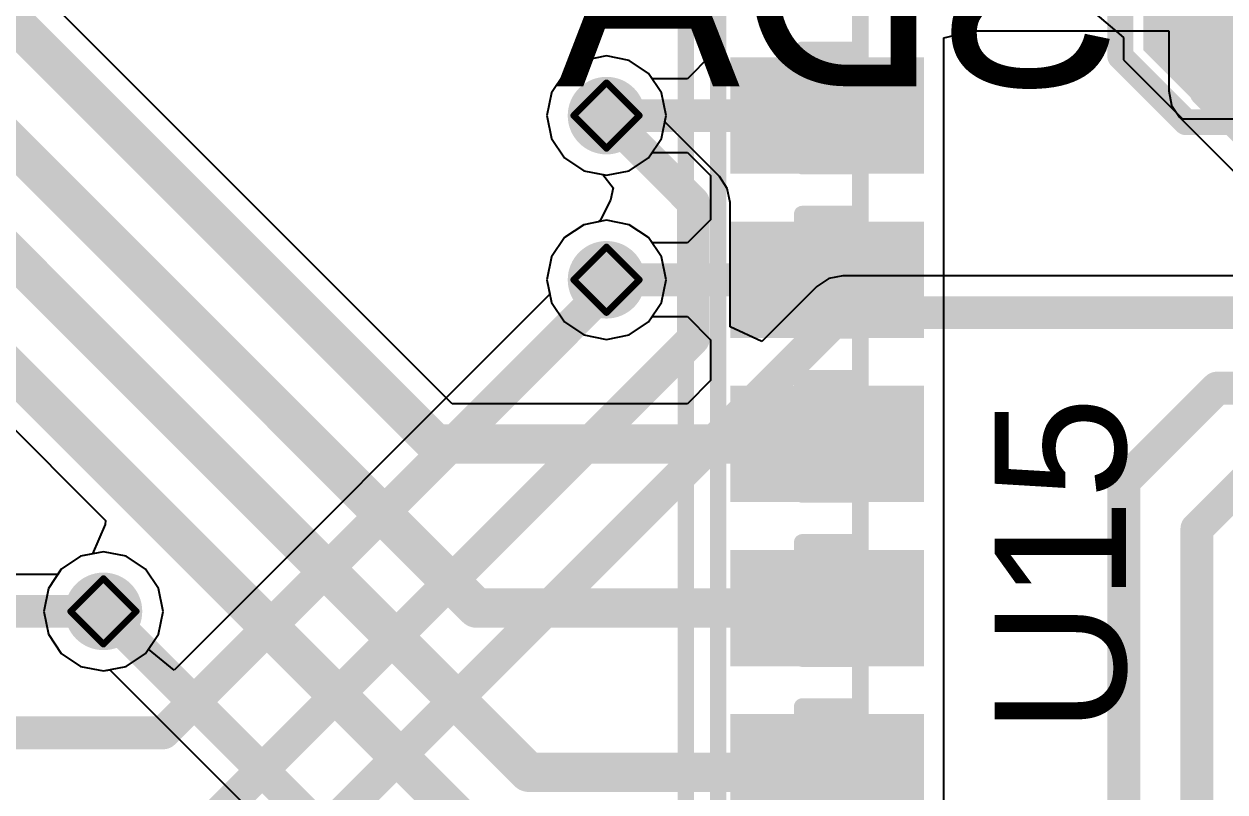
# Model space of a CAD drawing. Header units: millimetres. Extents: x -16 to 330, y -45 to 150.
# Drawn here: x 47.39 to 56.68, y 66.22 to 72.16 of the extents above; entities that cross this region are included whole.
import ezdxf

# ---------------------------------------------------------------- set-up
doc = ezdxf.new("R2010")
doc.units = ezdxf.units.MM
for name, color, linetype in [('BottomLayer', 5, 'Continuous'), ('BottomOverlay', 54, 'Continuous'), ('BottomPaste', 16, 'Continuous'), ('BottomSolder', 6, 'Continuous'), ('DrillDrawing', 1, 'Continuous'), ('Mechanical13', 56, 'Continuous'), ('MidLayer1', 16, 'Continuous'), ('MidLayer2', 76, 'Continuous'), ('TopLayer', 1, 'Continuous'), ('TopOverlay', 2, 'Continuous'), ('TopPaste', 8, 'Continuous'), ('TopSolder', 216, 'Continuous'), ('ViaHoleLayer', 16, 'Continuous')]:
    doc.layers.add(name, color=color, linetype=linetype)
doc.styles.add('Arial', font='arial.ttf', dxfattribs={"height": 0.2})

# ---------------------------------------------------------------- blocks, each defined once
blk = doc.blocks.new('41_SMD_M______58')
at = {"layer": 'TopLayer'}
for points in [[(8, 5.52), (9.5, 5.52), (9.5, 4.62), (8, 4.62)], [(8, 4.25), (9.5, 4.25), (9.5, 3.35), (8, 3.35)], [(8, 2.98), (9.5, 2.98), (9.5, 2.08), (8, 2.08)], [(8, 1.71), (9.5, 1.71), (9.5, 0.81), (8, 0.81)], [(8, 0.44), (9.5, 0.44), (9.5, -0.46), (8, -0.46)]]:
    blk.add_hatch(color=1, dxfattribs=at).paths.add_polyline_path(points)
at = {"layer": 'TopPaste'}
for points in [[(8, 5.52), (9.5, 5.52), (9.5, 4.62), (8, 4.62)], [(8, 4.25), (9.5, 4.25), (9.5, 3.35), (8, 3.35)], [(8, 2.98), (9.5, 2.98), (9.5, 2.08), (8, 2.08)], [(8, 1.71), (9.5, 1.71), (9.5, 0.81), (8, 0.81)], [(8, 0.44), (9.5, 0.44), (9.5, -0.46), (8, -0.46)]]:
    blk.add_hatch(color=8, dxfattribs=at).paths.add_polyline_path(points)
at = {"layer": 'TopSolder'}
for points in [[(8, 5.52), (9.5, 5.52), (9.5, 4.62), (8, 4.62)], [(8, 4.25), (9.5, 4.25), (9.5, 3.35), (8, 3.35)], [(8, 2.98), (9.5, 2.98), (9.5, 2.08), (8, 2.08)], [(8, 1.71), (9.5, 1.71), (9.5, 0.81), (8, 0.81)], [(8, 0.44), (9.5, 0.44), (9.5, -0.46), (8, -0.46)]]:
    blk.add_hatch(color=216, dxfattribs=at).paths.add_polyline_path(points)
blk = doc.blocks.new('T__________B_130')
at = {"layer": 'BottomLayer'}
blk.add_hatch(color=5, dxfattribs=at).paths.add_polyline_path([(0.381, 0.762), (-0.381, 0.762), (-0.762, 0.381), (-0.762, -0.381), (-0.381, -0.762), (0.381, -0.762), (0.762, -0.381), (0.762, 0.381)])
at = {"layer": 'BottomPaste'}
blk.add_hatch(color=16, dxfattribs=at).paths.add_polyline_path([(0.381, 0.762), (-0.381, 0.762), (-0.762, 0.381), (-0.762, -0.381), (-0.381, -0.762), (0.381, -0.762), (0.762, -0.381), (0.762, 0.381)])
at = {"layer": 'BottomSolder'}
blk.add_hatch(color=6, dxfattribs=at).paths.add_polyline_path([(0.381, 0.762), (-0.381, 0.762), (-0.762, 0.381), (-0.762, -0.381), (-0.381, -0.762), (0.381, -0.762), (0.762, -0.381), (0.762, 0.381)])
at = {"layer": 'BottomOverlay', "const_width": 0.2}
for points in [[(-0.4318, 0.9398), (-0.9398, 0.4318)], [(-0.4318, 0.9398), (0.4318, 0.9398)], [(-0.4318, 0.9398), (0.4318, 0.9398)], [(0.4318, 0.9398), (0.9398, 0.4318)], [(-0.9398, 0.4318), (-0.9398, -0.4318)], [(0.9398, 0.4318), (0.9398, -0.4318)], [(-0.9398, -0.4318), (-0.4318, -0.9398)], [(0.9398, -0.4318), (0.4318, -0.9398)], [(-0.4318, -0.9398), (0.4318, -0.9398)], [(-0.4318, -0.9398), (0.4318, -0.9398)]]:
    blk.add_lwpolyline(points, dxfattribs=at)
at = {"layer": 'BottomOverlay', "const_width": 0.1}
for points in [[(-0.4818, 0.9398, 1), (-0.3818, 0.9398, 1)], [(-0.4818, 0.9398, 1), (-0.3818, 0.9398, 1)], [(-0.4818, 0.9398, 1), (-0.3818, 0.9398, 1)], [(0.3818, 0.9398, 1), (0.4818, 0.9398, 1)], [(0.3818, 0.9398, 1), (0.4818, 0.9398, 1)], [(0.3818, 0.9398, 1), (0.4818, 0.9398, 1)], [(-0.9898, 0.4318, 1), (-0.8898, 0.4318, 1)], [(-0.9898, 0.4318, 1), (-0.8898, 0.4318, 1)], [(0.8898, 0.4318, 1), (0.9898, 0.4318, 1)], [(0.8898, 0.4318, 1), (0.9898, 0.4318, 1)], [(-0.9898, -0.4318, 1), (-0.8898, -0.4318, 1)], [(-0.9898, -0.4318, 1), (-0.8898, -0.4318, 1)], [(0.8898, -0.4318, 1), (0.9898, -0.4318, 1)], [(0.8898, -0.4318, 1), (0.9898, -0.4318, 1)], [(-0.4818, -0.9398, 1), (-0.3818, -0.9398, 1)], [(-0.4818, -0.9398, 1), (-0.3818, -0.9398, 1)], [(-0.4818, -0.9398, 1), (-0.3818, -0.9398, 1)], [(0.3818, -0.9398, 1), (0.4818, -0.9398, 1)], [(0.3818, -0.9398, 1), (0.4818, -0.9398, 1)], [(0.3818, -0.9398, 1), (0.4818, -0.9398, 1)]]:
    blk.add_lwpolyline(points, format="xyb", close=True, dxfattribs=at)

msp = doc.modelspace()

# ---------------------------------------------------------------- hatches: boundary and pattern name
at = {"layer": 'BottomLayer'}
h = msp.add_hatch(color=5, dxfattribs=at)
edge = h.paths.add_edge_path()
edge.add_arc((51.8922, 71.45), 0.3, 0, 360)
h = msp.add_hatch(color=5, dxfattribs=at)
edge = h.paths.add_edge_path()
edge.add_arc((51.8922, 70.18), 0.3, 0, 360)
h = msp.add_hatch(color=5, dxfattribs=at)
edge = h.paths.add_edge_path()
edge.add_arc((48, 67.6148), 0.3, 0, 360)
at = {"layer": 'BottomSolder'}
h = msp.add_hatch(color=6, dxfattribs=at)
edge = h.paths.add_edge_path()
edge.add_arc((51.8922, 71.45), 0.15, 0, 360)
h = msp.add_hatch(color=6, dxfattribs=at)
edge = h.paths.add_edge_path()
edge.add_arc((51.8922, 70.18), 0.15, 0, 360)
h = msp.add_hatch(color=6, dxfattribs=at)
edge = h.paths.add_edge_path()
edge.add_arc((48, 67.6148), 0.15, 0, 360)
at = {"layer": 'MidLayer1'}
h = msp.add_hatch(color=16, dxfattribs=at)
edge = h.paths.add_edge_path()
edge.add_arc((51.8922, 71.45), 0.3, 0, 360)
h = msp.add_hatch(color=16, dxfattribs=at)
edge = h.paths.add_edge_path()
edge.add_arc((51.8922, 70.18), 0.3, 0, 360)
h = msp.add_hatch(color=16, dxfattribs=at)
edge = h.paths.add_edge_path()
edge.add_arc((48, 67.6148), 0.3, 0, 360)
at = {"layer": 'MidLayer2'}
h = msp.add_hatch(color=76, dxfattribs=at)
edge = h.paths.add_edge_path()
edge.add_arc((51.8922, 71.45), 0.3, 0, 360)
h = msp.add_hatch(color=76, dxfattribs=at)
edge = h.paths.add_edge_path()
edge.add_arc((51.8922, 70.18), 0.3, 0, 360)
h = msp.add_hatch(color=76, dxfattribs=at)
edge = h.paths.add_edge_path()
edge.add_arc((48, 67.6148), 0.3, 0, 360)
at = {"layer": 'TopLayer'}
h = msp.add_hatch(color=1, dxfattribs=at)
edge = h.paths.add_edge_path()
edge.add_arc((51.8922, 71.45), 0.3, 0, 360)
h = msp.add_hatch(color=1, dxfattribs=at)
edge = h.paths.add_edge_path()
edge.add_arc((51.8922, 70.18), 0.3, 0, 360)
h = msp.add_hatch(color=1, dxfattribs=at)
edge = h.paths.add_edge_path()
edge.add_arc((48, 67.6148), 0.3, 0, 360)
at = {"layer": 'TopSolder'}
h = msp.add_hatch(color=216, dxfattribs=at)
edge = h.paths.add_edge_path()
edge.add_arc((51.8922, 71.45), 0.15, 0, 360)
h = msp.add_hatch(color=216, dxfattribs=at)
edge = h.paths.add_edge_path()
edge.add_arc((51.8922, 70.18), 0.15, 0, 360)
h = msp.add_hatch(color=216, dxfattribs=at)
edge = h.paths.add_edge_path()
edge.add_arc((48, 67.6148), 0.15, 0, 360)
at = {"layer": 'ViaHoleLayer'}
h = msp.add_hatch(color=16, dxfattribs=at)
edge = h.paths.add_edge_path()
edge.add_arc((51.8922, 71.45), 0.15, 0, 360)
h = msp.add_hatch(color=16, dxfattribs=at)
edge = h.paths.add_edge_path()
edge.add_arc((51.8922, 70.18), 0.15, 0, 360)
h = msp.add_hatch(color=16, dxfattribs=at)
edge = h.paths.add_edge_path()
edge.add_arc((48, 67.6148), 0.15, 0, 360)

# ---------------------------------------------------------------- linework, layer by layer
at = {"layer": 'BottomLayer'}
for p, q in [((55.6514, 72.2589), (55.8928, 72.0552)), ((55.8928, 72.0552), (55.8928, 71.882)), ((51.7157, 71.8762), (51.566, 71.7762)), ((51.8922, 71.9113), (51.7157, 71.8762)), ((52.0687, 71.8762), (51.8922, 71.9113)), ((52.2183, 71.7762), (52.0687, 71.8762)), ((55.8928, 71.882), (56.35, 71.4248)), ((51.566, 71.7762), (51.466, 71.6265)), ((52.3183, 71.6265), (52.2183, 71.7762)), ((51.466, 71.6265), (51.4309, 71.45)), ((52.3534, 71.45), (52.3183, 71.6265)), ((51.4309, 71.45), (51.466, 71.2735)), ((52.3438, 71.4013), (52.3534, 71.45)), ((52.7653, 70.9798), (52.3438, 71.4013)), ((56.35, 71.4248), (57.2644, 71.4248)), ((51.466, 71.2735), (51.566, 71.1238)), ((51.566, 71.1238), (51.7157, 71.0238)), ((51.7157, 71.0238), (51.8646, 70.9942)), ((51.8646, 70.9942), (51.9433, 70.8901)), ((52.827, 70.8873), (52.7653, 70.9798)), ((52.7653, 70.9798), (52.7653, 70.9798)), ((51.9433, 70.8901), (51.9241, 70.7966)), ((52.8487, 70.7783), (52.827, 70.8873)), ((51.9241, 70.7966), (51.8446, 70.6445)), ((52.8487, 69.816), (52.8487, 70.7783)), ((52.8487, 70.7783), (52.8487, 70.7783)), ((51.8273, 70.6284), (51.7157, 70.6062)), ((51.8446, 70.6445), (51.8273, 70.6284)), ((51.7157, 70.6062), (51.566, 70.5062)), ((51.566, 70.5062), (51.466, 70.3565)), ((51.466, 70.3565), (51.4309, 70.18)), ((51.4309, 70.18), (51.4532, 70.0679)), ((53.612, 70.1894), (53.5196, 70.1276)), ((53.721, 70.2111), (53.612, 70.1894)), ((67.9154, 70.2111), (53.721, 70.2111)), ((53.721, 70.2111), (53.721, 70.2111)), ((51.4532, 70.0679), (48.5464, 67.1611)), ((53.5195, 70.1276), (53.0938, 69.7019)), ((53.5196, 70.1276), (53.5195, 70.1276)), ((53.0938, 69.7019), (52.8487, 69.816)), ((47.8235, 68.041), (47.6738, 67.941)), ((48, 68.0761), (47.8235, 68.041)), ((48.1765, 68.041), (48, 68.0761)), ((48.3261, 67.941), (48.1765, 68.041)), ((47.6738, 67.941), (47.6462, 67.8997)), ((48.4261, 67.7913), (48.3261, 67.941)), ((47.6462, 67.8997), (39.0019, 67.8997)), ((48.4612, 67.6148), (48.4261, 67.7913)), ((48.4261, 67.4383), (48.4612, 67.6148)), ((48.3491, 67.323), (48.4261, 67.4383)), ((48.5464, 67.1611), (48.3491, 67.323))]:
    msp.add_line(p, q, dxfattribs=at)
at = {"layer": 'BottomLayer', "const_width": 0.254}
for points in [[(51.8922, 71.45), (52.5639, 70.7783)], [(52.5639, 69.7234), (52.5639, 70.7783)], [(51.8922, 70.104), (51.8922, 70.18)], [(48.4632, 66.675), (51.8922, 70.104)], [(48.8483, 65.0535), (53.721, 69.9262)], [(53.721, 69.9262), (68.0334, 69.9262)], [(48.6264, 65.786), (52.5639, 69.7234)], [(55.8951, 68.6205), (56.6166, 69.342)], [(56.6166, 69.342), (67.9701, 69.342)], [(56.4601, 68.2542), (57.0221, 68.8161)], [(55.8951, 63.7607), (55.8951, 68.6205)], [(56.4601, 63.3943), (56.4601, 68.2542)], [(34.4678, 67.6148), (48, 67.6148)], [(34.4678, 66.675), (48.4632, 66.675)]]:
    msp.add_lwpolyline(points, dxfattribs=at)
at = {"layer": 'BottomLayer', "const_width": 0.127}
for points in [[(51.8287, 71.45, 1), (51.9557, 71.45, 1)], [(52.5004, 70.7783, 1), (52.6274, 70.7783, 1)], [(52.5004, 70.7783, 1), (52.6274, 70.7783, 1)], [(51.8287, 70.18, 1), (51.9557, 70.18, 1)], [(51.8287, 70.104, 1), (51.9557, 70.104, 1)], [(51.8287, 70.104, 1), (51.9557, 70.104, 1)], [(53.6575, 69.9262, 1), (53.7845, 69.9262, 1)], [(53.6575, 69.9262, 1), (53.7845, 69.9262, 1)], [(52.5004, 69.7234, 1), (52.6274, 69.7234, 1)], [(52.5004, 69.7234, 1), (52.6274, 69.7234, 1)], [(56.5531, 69.342, 1), (56.6801, 69.342, 1)], [(56.5531, 69.342, 1), (56.6801, 69.342, 1)], [(55.8316, 68.6205, 1), (55.9586, 68.6205, 1)], [(55.8316, 68.6205, 1), (55.9586, 68.6205, 1)], [(56.3966, 68.2542, 1), (56.5236, 68.2542, 1)], [(56.3966, 68.2542, 1), (56.5236, 68.2542, 1)], [(47.9365, 67.6148, 1), (48.0635, 67.6148, 1)], [(48.3997, 66.675, 1), (48.5267, 66.675, 1)], [(48.3997, 66.675, 1), (48.5267, 66.675, 1)]]:
    msp.add_lwpolyline(points, format="xyb", close=True, dxfattribs=at)
at = {"layer": 'DrillDrawing', "const_width": 0.0508}
for points in [[(51.6382, 71.45), (51.8922, 71.704)], [(51.8922, 71.704), (52.1462, 71.45)], [(51.6382, 71.45), (51.8922, 71.196)], [(51.8922, 71.196), (52.1462, 71.45)], [(51.6382, 70.18), (51.8922, 70.434)], [(51.8922, 70.434), (52.1462, 70.18)], [(51.6382, 70.18), (51.8922, 69.926)], [(51.8922, 69.926), (52.1462, 70.18)], [(47.746, 67.6148), (48, 67.8688)], [(48, 67.8688), (48.254, 67.6148)], [(47.746, 67.6148), (48, 67.3608)], [(48, 67.3608), (48.254, 67.6148)]]:
    msp.add_lwpolyline(points, dxfattribs=at)
at = {"layer": 'DrillDrawing', "const_width": 0.0254}
for points in [[(51.8795, 71.704, 1), (51.9049, 71.704, 1)], [(51.8795, 71.704, 1), (51.9049, 71.704, 1)], [(51.6255, 71.45, 1), (51.6509, 71.45, 1)], [(51.6255, 71.45, 1), (51.6509, 71.45, 1)], [(52.1335, 71.45, 1), (52.1589, 71.45, 1)], [(52.1335, 71.45, 1), (52.1589, 71.45, 1)], [(51.8795, 71.196, 1), (51.9049, 71.196, 1)], [(51.8795, 71.196, 1), (51.9049, 71.196, 1)], [(51.8795, 70.434, 1), (51.9049, 70.434, 1)], [(51.8795, 70.434, 1), (51.9049, 70.434, 1)], [(51.6255, 70.18, 1), (51.6509, 70.18, 1)], [(51.6255, 70.18, 1), (51.6509, 70.18, 1)], [(52.1335, 70.18, 1), (52.1589, 70.18, 1)], [(52.1335, 70.18, 1), (52.1589, 70.18, 1)], [(51.8795, 69.926, 1), (51.9049, 69.926, 1)], [(51.8795, 69.926, 1), (51.9049, 69.926, 1)], [(47.9873, 67.8688, 1), (48.0127, 67.8688, 1)], [(47.9873, 67.8688, 1), (48.0127, 67.8688, 1)], [(47.7333, 67.6148, 1), (47.7587, 67.6148, 1)], [(47.7333, 67.6148, 1), (47.7587, 67.6148, 1)], [(48.2413, 67.6148, 1), (48.2667, 67.6148, 1)], [(48.2413, 67.6148, 1), (48.2667, 67.6148, 1)], [(47.9873, 67.3608, 1), (48.0127, 67.3608, 1)], [(47.9873, 67.3608, 1), (48.0127, 67.3608, 1)]]:
    msp.add_lwpolyline(points, format="xyb", close=True, dxfattribs=at)
at = {"layer": 'Mechanical13', "const_width": 0.127}
for points in [[(52.5062, 58.6088), (52.5062, 75.7088)], [(52.7562, 58.6088), (52.7562, 75.7088)], [(53.8562, 71.9673), (53.8562, 72.3203)], [(53.4062, 71.9588), (53.8562, 71.9588)], [(53.4062, 71.0588), (53.4062, 71.9588)], [(53.8562, 71.7838), (53.8562, 71.9588)], [(53.8562, 71.0588), (53.8562, 71.2338)], [(53.4062, 71.0588), (53.8562, 71.0588)], [(53.8562, 70.6889), (53.8562, 71.0588)], [(53.4062, 70.6888), (53.8562, 70.6888)], [(53.4062, 69.7888), (53.4062, 70.6888)], [(53.8562, 70.5138), (53.8562, 70.6888)], [(53.8562, 69.7888), (53.8562, 69.9638)], [(53.4062, 69.7888), (53.8562, 69.7888)], [(53.8562, 69.4189), (53.8562, 69.7888)], [(53.4062, 69.4188), (53.8562, 69.4188)], [(53.4062, 68.5188), (53.4062, 69.4188)], [(53.8562, 69.2438), (53.8562, 69.4188)], [(53.8562, 68.5188), (53.8562, 68.6938)], [(53.4062, 68.5188), (53.8562, 68.5188)], [(53.8562, 68.1563), (53.8562, 68.5114)], [(53.4062, 68.1488), (53.8562, 68.1488)], [(53.4062, 67.2488), (53.4062, 68.1488)], [(53.8562, 67.9738), (53.8562, 68.1488)], [(53.8562, 66.7038), (53.8562, 67.4238)], [(53.4062, 67.2488), (53.8562, 67.2488)], [(53.4062, 66.8788), (53.8562, 66.8788)], [(53.4062, 65.9788), (53.4062, 66.8788)]]:
    msp.add_lwpolyline(points, dxfattribs=at)
at = {"layer": 'Mechanical13', "const_width": 0.0635}
for points in [[(53.3745, 71.9588, 1), (53.438, 71.9588, 1)], [(53.3745, 71.9588, 1), (53.438, 71.9588, 1)], [(53.8245, 71.9673, 1), (53.888, 71.9673, 1)], [(53.8245, 71.9588, 1), (53.888, 71.9588, 1)], [(53.8245, 71.9588, 1), (53.888, 71.9588, 1)], [(53.8245, 71.8038, 1), (53.888, 71.8038, 1)], [(53.8245, 71.7838, 1), (53.888, 71.7838, 1)], [(53.8245, 71.7838, 1), (53.888, 71.7838, 1)], [(53.8245, 71.2338, 1), (53.888, 71.2338, 1)], [(53.8245, 71.2338, 1), (53.888, 71.2338, 1)], [(53.8245, 71.2138, 1), (53.888, 71.2138, 1)], [(53.3745, 71.0588, 1), (53.438, 71.0588, 1)], [(53.3745, 71.0588, 1), (53.438, 71.0588, 1)], [(53.8245, 71.0588, 1), (53.888, 71.0588, 1)], [(53.8245, 71.0588, 1), (53.888, 71.0588, 1)], [(53.8245, 71.0588, 1), (53.888, 71.0588, 1)], [(53.3745, 70.6888, 1), (53.438, 70.6888, 1)], [(53.3745, 70.6888, 1), (53.438, 70.6888, 1)], [(53.8245, 70.6889, 1), (53.888, 70.6889, 1)], [(53.8245, 70.6888, 1), (53.888, 70.6888, 1)], [(53.8245, 70.6888, 1), (53.888, 70.6888, 1)], [(53.8245, 70.5338, 1), (53.888, 70.5338, 1)], [(53.8245, 70.5138, 1), (53.888, 70.5138, 1)], [(53.8245, 70.5138, 1), (53.888, 70.5138, 1)], [(53.8245, 69.9638, 1), (53.888, 69.9638, 1)], [(53.8245, 69.9638, 1), (53.888, 69.9638, 1)], [(53.8245, 69.9438, 1), (53.888, 69.9438, 1)], [(53.3745, 69.7888, 1), (53.438, 69.7888, 1)], [(53.3745, 69.7888, 1), (53.438, 69.7888, 1)], [(53.8245, 69.7888, 1), (53.888, 69.7888, 1)], [(53.8245, 69.7888, 1), (53.888, 69.7888, 1)], [(53.8245, 69.7888, 1), (53.888, 69.7888, 1)], [(53.3745, 69.4188, 1), (53.438, 69.4188, 1)], [(53.3745, 69.4188, 1), (53.438, 69.4188, 1)], [(53.8245, 69.4189, 1), (53.888, 69.4189, 1)], [(53.8245, 69.4188, 1), (53.888, 69.4188, 1)], [(53.8245, 69.4188, 1), (53.888, 69.4188, 1)], [(53.8245, 69.2638, 1), (53.888, 69.2638, 1)], [(53.8245, 69.2438, 1), (53.888, 69.2438, 1)], [(53.8245, 69.2438, 1), (53.888, 69.2438, 1)], [(53.8245, 68.6938, 1), (53.888, 68.6938, 1)], [(53.8245, 68.6938, 1), (53.888, 68.6938, 1)], [(53.8245, 68.6738, 1), (53.888, 68.6738, 1)], [(53.3745, 68.5188, 1), (53.438, 68.5188, 1)], [(53.3745, 68.5188, 1), (53.438, 68.5188, 1)], [(53.8245, 68.5188, 1), (53.888, 68.5188, 1)], [(53.8245, 68.5188, 1), (53.888, 68.5188, 1)], [(53.8245, 68.5114, 1), (53.888, 68.5114, 1)], [(53.3745, 68.1488, 1), (53.438, 68.1488, 1)], [(53.3745, 68.1488, 1), (53.438, 68.1488, 1)], [(53.8245, 68.1563, 1), (53.888, 68.1563, 1)], [(53.8245, 68.1488, 1), (53.888, 68.1488, 1)], [(53.8245, 68.1488, 1), (53.888, 68.1488, 1)], [(53.8245, 67.9938, 1), (53.888, 67.9938, 1)], [(53.8245, 67.9738, 1), (53.888, 67.9738, 1)], [(53.8245, 67.9738, 1), (53.888, 67.9738, 1)], [(53.8245, 67.4238, 1), (53.888, 67.4238, 1)], [(53.8245, 67.4238, 1), (53.888, 67.4238, 1)], [(53.8245, 67.4038, 1), (53.888, 67.4038, 1)], [(53.3745, 67.2488, 1), (53.438, 67.2488, 1)], [(53.3745, 67.2488, 1), (53.438, 67.2488, 1)], [(53.8245, 67.2488, 1), (53.888, 67.2488, 1)], [(53.3745, 66.8788, 1), (53.438, 66.8788, 1)], [(53.3745, 66.8788, 1), (53.438, 66.8788, 1)], [(53.8245, 66.8788, 1), (53.888, 66.8788, 1)], [(53.8245, 66.7238, 1), (53.888, 66.7238, 1)], [(53.8245, 66.7038, 1), (53.888, 66.7038, 1)], [(53.8245, 66.7038, 1), (53.888, 66.7038, 1)]]:
    msp.add_lwpolyline(points, format="xyb", close=True, dxfattribs=at)
at = {"layer": 'Mechanical13', "const_width": 0.127}
for points in [[(53.8562, 71.2138, -1), (53.8562, 71.8038)], [(53.8562, 71.2338, -1), (53.8562, 71.7838)], [(53.8562, 69.9438, -1), (53.8562, 70.5338)], [(53.8562, 69.9638, -1), (53.8562, 70.5138)], [(53.8562, 68.6738, -1), (53.8562, 69.2638)], [(53.8562, 68.6938, -1), (53.8562, 69.2438)], [(53.8562, 67.4038, -1), (53.8562, 67.9938)], [(53.8562, 67.4238, -1), (53.8562, 67.9738)], [(53.8562, 66.1338, -1), (53.8562, 66.7238)], [(53.8562, 66.1538, -1), (53.8562, 66.7038)]]:
    msp.add_lwpolyline(points, format="xyb", dxfattribs=at)
at = {"layer": 'MidLayer1'}
for p, q in [((51.7157, 71.8762), (51.566, 71.7762)), ((51.8922, 71.9113), (51.7157, 71.8762)), ((52.0687, 71.8762), (51.8922, 71.9113)), ((52.2183, 71.7762), (52.0687, 71.8762)), ((51.566, 71.7762), (51.466, 71.6265)), ((52.3183, 71.6265), (52.2183, 71.7762)), ((51.466, 71.6265), (51.4309, 71.45)), ((52.3534, 71.45), (52.3183, 71.6265)), ((51.4309, 71.45), (51.466, 71.2735)), ((52.3183, 71.2735), (52.3534, 71.45)), ((51.466, 71.2735), (51.566, 71.1238)), ((52.2183, 71.1238), (52.3183, 71.2735)), ((51.566, 71.1238), (51.7157, 71.0238)), ((52.0687, 71.0238), (52.2183, 71.1238)), ((51.7157, 71.0238), (51.8922, 70.9887)), ((51.8922, 70.9887), (52.0687, 71.0238)), ((51.8922, 70.6413), (51.7157, 70.6062)), ((52.0687, 70.6062), (51.8922, 70.6413)), ((51.7157, 70.6062), (51.566, 70.5062)), ((52.2183, 70.5062), (52.0687, 70.6062)), ((51.566, 70.5062), (51.466, 70.3565)), ((52.3183, 70.3565), (52.2183, 70.5062)), ((51.466, 70.3565), (51.4309, 70.18)), ((52.3534, 70.18), (52.3183, 70.3565)), ((51.4309, 70.18), (51.466, 70.0035)), ((52.3183, 70.0035), (52.3534, 70.18)), ((51.466, 70.0035), (51.566, 69.8538)), ((52.2183, 69.8538), (52.3183, 70.0035)), ((51.566, 69.8538), (51.7157, 69.7538)), ((52.0687, 69.7538), (52.2183, 69.8538)), ((51.7157, 69.7538), (51.8922, 69.7187)), ((51.8922, 69.7187), (52.0687, 69.7538)), ((47.8235, 68.041), (47.6738, 67.941)), ((48, 68.0761), (47.8235, 68.041)), ((48.1765, 68.041), (48, 68.0761)), ((48.3261, 67.941), (48.1765, 68.041)), ((47.6738, 67.941), (47.5738, 67.7913)), ((48.4261, 67.7913), (48.3261, 67.941)), ((47.5738, 67.7913), (47.5387, 67.6148)), ((48.4612, 67.6148), (48.4261, 67.7913)), ((47.5387, 67.6148), (47.5738, 67.4383)), ((48.4261, 67.4383), (48.4612, 67.6148)), ((47.5738, 67.4383), (47.6738, 67.2886)), ((48.3261, 67.2886), (48.4261, 67.4383)), ((47.6738, 67.2886), (47.8235, 67.1887)), ((48.1765, 67.1887), (48.3261, 67.2886)), ((47.8235, 67.1887), (48, 67.1535)), ((48, 67.1535), (48.1765, 67.1887))]:
    msp.add_line(p, q, dxfattribs=at)
at = {"layer": 'MidLayer2'}
for p, q in [((51.7157, 71.8762), (51.566, 71.7762)), ((51.8922, 71.9113), (51.7157, 71.8762)), ((52.0687, 71.8762), (51.8922, 71.9113)), ((52.2183, 71.7762), (52.0687, 71.8762)), ((51.566, 71.7762), (51.466, 71.6265)), ((52.3183, 71.6265), (52.2183, 71.7762)), ((51.466, 71.6265), (51.4309, 71.45)), ((52.3534, 71.45), (52.3183, 71.6265)), ((51.4309, 71.45), (51.466, 71.2735)), ((52.3183, 71.2735), (52.3534, 71.45)), ((51.466, 71.2735), (51.566, 71.1238)), ((52.2183, 71.1238), (52.3183, 71.2735)), ((51.566, 71.1238), (51.7157, 71.0238)), ((52.0687, 71.0238), (52.2183, 71.1238)), ((51.7157, 71.0238), (51.8922, 70.9887)), ((51.8922, 70.9887), (52.0687, 71.0238)), ((51.8922, 70.6413), (51.7157, 70.6062)), ((52.0687, 70.6062), (51.8922, 70.6413)), ((51.7157, 70.6062), (51.566, 70.5062)), ((52.2183, 70.5062), (52.0687, 70.6062)), ((51.566, 70.5062), (51.466, 70.3565)), ((52.3183, 70.3565), (52.2183, 70.5062)), ((51.466, 70.3565), (51.4309, 70.18)), ((52.3534, 70.18), (52.3183, 70.3565)), ((51.4309, 70.18), (51.466, 70.0035)), ((52.3183, 70.0035), (52.3534, 70.18)), ((51.466, 70.0035), (51.566, 69.8538)), ((52.2183, 69.8538), (52.3183, 70.0035)), ((51.566, 69.8538), (51.7157, 69.7538)), ((52.0687, 69.7538), (52.2183, 69.8538)), ((51.7157, 69.7538), (51.8922, 69.7187)), ((51.8922, 69.7187), (52.0687, 69.7538)), ((47.8235, 68.041), (47.6738, 67.941)), ((48, 68.0761), (47.8235, 68.041)), ((48.1765, 68.041), (48, 68.0761)), ((48.3261, 67.941), (48.1765, 68.041)), ((47.6738, 67.941), (47.5738, 67.7913)), ((48.4261, 67.7913), (48.3261, 67.941)), ((47.5738, 67.7913), (47.5387, 67.6148)), ((48.4612, 67.6148), (48.4261, 67.7913)), ((47.5387, 67.6148), (47.5738, 67.4383)), ((48.4261, 67.4383), (48.4612, 67.6148)), ((47.5738, 67.4383), (47.6738, 67.2886)), ((48.3261, 67.2886), (48.4261, 67.4383)), ((47.6738, 67.2886), (47.8235, 67.1887)), ((48.1765, 67.1887), (48.3261, 67.2886)), ((47.8235, 67.1887), (48, 67.1535)), ((48, 67.1535), (48.1765, 67.1887))]:
    msp.add_line(p, q, dxfattribs=at)
at = {"layer": 'TopLayer'}
for p, q in [((50.6985, 69.2208), (46.7254, 73.194)), ((52.685, 72.27), (52.6976, 72.0212)), ((52.6976, 72.0212), (52.6976, 71.9145)), ((54.5024, 72.0524), (54.7346, 72.105)), ((54.5024, 71.0364), (54.5024, 72.0524)), ((54.7346, 72.105), (56.2428, 72.105)), ((56.2428, 72.105), (56.2428, 71.6407)), ((51.7157, 71.8762), (51.566, 71.7762)), ((51.8922, 71.9113), (51.7157, 71.8762)), ((52.0687, 71.8762), (51.8922, 71.9113)), ((52.2183, 71.7762), (52.0687, 71.8762)), ((52.6976, 71.9145), (52.518, 71.7349)), ((51.566, 71.7762), (51.466, 71.6265)), ((52.2459, 71.7349), (52.2183, 71.7762)), ((52.518, 71.7349), (52.2459, 71.7349)), ((51.466, 71.6265), (51.4309, 71.45)), ((56.2428, 71.6407), (56.2428, 71.6407)), ((56.2428, 71.6407), (56.2645, 71.5317)), ((56.2645, 71.5317), (56.3263, 71.4393)), ((51.4309, 71.45), (51.466, 71.2735)), ((56.3263, 71.4393), (56.7961, 70.9694)), ((51.466, 71.2735), (51.566, 71.1238)), ((51.566, 71.1238), (51.7157, 71.0238)), ((52.0687, 71.0238), (52.2183, 71.1238)), ((52.2183, 71.1238), (52.2459, 71.1651)), ((52.2459, 71.1651), (52.518, 71.1651)), ((52.518, 71.1651), (52.6976, 70.9855)), ((51.7157, 71.0238), (51.8922, 70.9887)), ((51.8922, 70.9887), (52.0687, 71.0238)), ((54.5024, 70.7824), (54.5024, 71.0364)), ((52.6976, 70.9855), (52.6976, 70.6445)), ((54.5024, 70.5936), (54.5024, 70.7824)), ((51.8922, 70.6413), (51.7157, 70.6062)), ((52.0687, 70.6062), (51.8922, 70.6413)), ((52.6976, 70.6445), (52.518, 70.4649)), ((51.7157, 70.6062), (51.566, 70.5062)), ((52.2183, 70.5062), (52.0687, 70.6062)), ((54.5024, 69.7664), (54.5024, 70.5936)), ((51.566, 70.5062), (51.466, 70.3565)), ((52.2459, 70.4649), (52.2183, 70.5062)), ((52.518, 70.4649), (52.2459, 70.4649)), ((51.466, 70.3565), (51.4309, 70.18)), ((46.16, 70.1742), (48.0158, 68.3185)), ((51.4309, 70.18), (51.466, 70.0035)), ((51.466, 70.0035), (51.566, 69.8538)), ((52.2183, 69.8538), (52.2459, 69.8951)), ((52.2459, 69.8951), (52.518, 69.8951)), ((52.518, 69.8951), (52.6976, 69.7155)), ((51.566, 69.8538), (51.7157, 69.7538)), ((52.0687, 69.7538), (52.2183, 69.8538)), ((51.7157, 69.7538), (51.8922, 69.7187)), ((51.8922, 69.7187), (52.0687, 69.7538)), ((52.6976, 69.7155), (52.6976, 69.4004)), ((54.5024, 69.5124), (54.5024, 69.7664)), ((54.5024, 69.3236), (54.5024, 69.5124)), ((52.6976, 69.4004), (52.518, 69.2208)), ((54.5024, 68.3076), (54.5024, 69.3236)), ((52.518, 69.2208), (50.6985, 69.2208)), ((48.0158, 68.3185), (48.0138, 68.2877)), ((54.5024, 68.2424), (54.5024, 68.3076)), ((54.5024, 68.3076), (54.5024, 68.3076)), ((48.0138, 68.2877), (47.9157, 68.0593)), ((54.5024, 67.0376), (54.5024, 68.2424)), ((54.5024, 68.2424), (54.5024, 68.2424)), ((47.8235, 68.041), (47.6738, 67.941)), ((47.9157, 68.0593), (47.8235, 68.041)), ((47.6738, 67.941), (47.5738, 67.7913)), ((47.5738, 67.7913), (47.5387, 67.6148)), ((47.5387, 67.6148), (47.5738, 67.4383)), ((47.5738, 67.4383), (47.6738, 67.2886)), ((47.6738, 67.2886), (47.8235, 67.1887)), ((47.8235, 67.1887), (48, 67.1535)), ((48, 67.1535), (48.0487, 67.1632)), ((48.0487, 67.1632), (51.2476, 63.9644)), ((54.5024, 66.9724), (54.5024, 67.0376)), ((54.5024, 67.0376), (54.5024, 67.0376)), ((54.5024, 66.1109), (54.5024, 66.9724)), ((54.5024, 66.9724), (54.5024, 66.9724))]:
    msp.add_line(p, q, dxfattribs=at)
for points, const_width in [([(46.5056, 72.9742), (50.5698, 68.91)], 0.3048), ([(56.5277, 71.6407), (56.5277, 72.7456)], 0.254), ([(46.3148, 72.2122), (50.887, 67.64)], 0.3048), ([(56.5277, 71.6407), (56.9976, 71.1708)], 0.254), ([(51.8922, 71.45), (53.6, 71.45)], 0.254), ([(46.2859, 71.374), (51.2899, 66.37)], 0.3048), ([(46.2887, 70.485), (51.6737, 65.1)], 0.3048), ([(51.8922, 70.18), (53.6, 70.18)], 0.254), ([(50.5698, 68.91), (53.6, 68.91)], 0.3048), ([(48, 67.6148), (51.5324, 64.0824)], 0.254), ([(50.887, 67.64), (53.6, 67.64)], 0.3048), ([(51.2899, 66.37), (53.6, 66.37)], 0.3048)]:
    msp.add_lwpolyline(points, dxfattribs=dict(at, const_width=const_width))
for points, const_width in [([(56.4642, 71.6407, 1), (56.5912, 71.6407, 1)], 0.127), ([(56.4642, 71.6407, 1), (56.5912, 71.6407, 1)], 0.127), ([(51.8287, 71.45, 1), (51.9557, 71.45, 1)], 0.127), ([(53.5365, 71.45, 1), (53.6635, 71.45, 1)], 0.127), ([(51.8287, 70.18, 1), (51.9557, 70.18, 1)], 0.127), ([(53.5365, 70.18, 1), (53.6635, 70.18, 1)], 0.127), ([(50.4936, 68.91, 1), (50.646, 68.91, 1)], 0.1524), ([(50.4936, 68.91, 1), (50.646, 68.91, 1)], 0.1524), ([(53.5238, 68.91, 1), (53.6762, 68.91, 1)], 0.1524), ([(47.9365, 67.6148, 1), (48.0635, 67.6148, 1)], 0.127), ([(50.8108, 67.64, 1), (50.9632, 67.64, 1)], 0.1524), ([(50.8108, 67.64, 1), (50.9632, 67.64, 1)], 0.1524), ([(53.5238, 67.64, 1), (53.6762, 67.64, 1)], 0.1524), ([(51.2137, 66.37, 1), (51.3661, 66.37, 1)], 0.1524), ([(51.2137, 66.37, 1), (51.3661, 66.37, 1)], 0.1524), ([(53.5238, 66.37, 1), (53.6762, 66.37, 1)], 0.1524)]:
    msp.add_lwpolyline(points, format="xyb", close=True, dxfattribs=dict(at, const_width=const_width))

# ---------------------------------------------------------------- block references
msp.add_blockref('41_SMD_M______58', (44.85, 66.38))
at = {"rotation": 90}
msp.add_blockref('T__________B_130', (56.8072, 72.3392), dxfattribs=at)

# ---------------------------------------------------------------- texts
at = {"layer": 'BottomOverlay', "style": 'Arial', "text_generation_flag": 2}
msp.add_text('SDA', height=1.524, rotation=360, dxfattribs=at).set_placement((55.883, 71.6776))
at = {"layer": 'TopOverlay', "style": 'Arial'}
msp.add_text('U15', height=1.016, rotation=90, dxfattribs=at).set_placement((55.9105, 66.6702))

doc.saveas('drawing.dxf')
